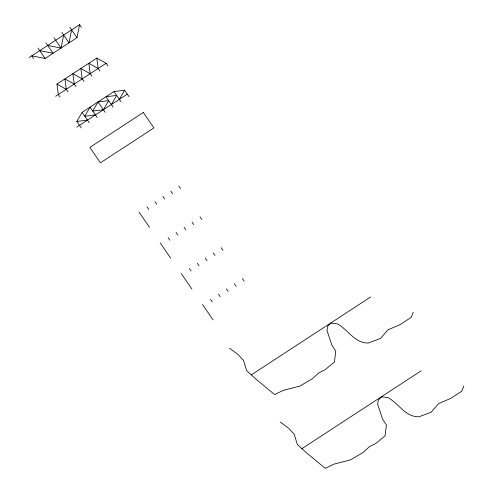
<?xml version="1.0" encoding="UTF-8"?>
<svg xmlns="http://www.w3.org/2000/svg" width="493" height="493" viewBox="0 0 493 493"><rect width="100%" height="100%" fill="white"/><g stroke="black" fill="none" stroke-linecap="round" stroke-linejoin="round"><path stroke-width="0.74" d="M47.722 45.455L61.046 48.049L63.659 35.052M71.627 29.851L69.014 42.854L61.871 32.452M33.573 58.451L31.792 55.851L45.116 58.451L76.982 37.653L79.595 24.65L81.382 27.251M413.22 312.26L411.211 317.356L400.137 324.585L387.936 329.848L380.491 338.438L368.425 343.011C354.658 343.424 348.231 329.681 337.341 323.821L331.08 323.069L327.666 326.267L326.995 330.476L331.912 345.273L335.77 351.238L334.433 362.078L325.201 369.676L318.959 372.751L312.47 378.679L299.787 386.142L283.087 390.419L274.65 394.579L255.602 378.834L246.703 370.662L243.542 360.463L237.971 354.424L229.528 348.212M463.864 386.031L461.861 391.128L450.781 398.356L438.579 403.625L431.141 412.21L419.068 416.782C405.301 417.201 398.874 403.453 387.991 397.592L381.73 396.847L378.316 400.045L377.638 404.248L382.556 419.044L386.42 425.009L385.082 435.855L375.851 443.447L369.608 446.522L363.113 452.451L350.431 459.914L333.736 464.196L325.3 468.35L306.252 452.605L297.347 444.44L294.192 434.241L288.615 428.201L280.178 421.983M81.277 127.94L76.816 121.438L82.109 112.336L113.975 91.538L124.618 90.237L129.086 96.739M98.039 101.94L92.752 111.036L103.394 109.736L108.688 100.64L98.039 101.94L105.182 112.336M111.363 104.534L116.65 95.439L106.007 96.739L113.15 107.135M119.331 99.339L124.618 90.237M29.136 57.589L79.595 24.65M60.103 97.096L58.322 94.496L56.948 84.093L96.782 58.094L106.124 63.295L107.912 65.896M55.666 96.227L106.124 63.295M76.84 127.071L127.299 94.138M251.294 374.877L370.563 297.026M301.938 448.648L421.207 370.798M95.426 114.937L84.784 116.237L90.071 107.135L97.213 117.537M76.816 121.438L87.464 120.138M39.76 50.65L53.078 53.25L45.941 42.854M99.943 71.097L98.156 68.496L88.82 63.295L90.188 73.697L91.975 76.292M90.188 73.697L80.852 68.496L82.22 78.892L84.007 81.493M82.22 78.892L72.884 73.697L74.252 84.093L76.039 86.694M74.252 84.093L64.916 78.892L66.29 89.295L68.071 91.895M56.948 84.093L66.29 89.295M69.84 27.251L76.982 37.653M113.975 91.538L121.118 101.94M178.817 185.99L180.604 188.591M199.992 216.834L201.779 219.434M221.166 247.677L222.953 250.278M242.34 278.52L244.127 281.121M170.849 191.192L172.636 193.792M192.024 222.035L193.811 224.635M213.198 252.878L214.985 255.479M234.372 283.721L236.159 286.316M53.91 37.653L61.046 48.049M162.887 196.393L164.668 198.987M184.062 227.236L185.843 229.83M205.236 258.073L207.017 260.674M226.41 288.916L228.191 291.517M154.919 201.588L156.7 204.188M176.093 232.431L177.874 235.032M197.268 263.274L199.049 265.875M218.442 294.118L220.223 296.718M37.973 48.049L45.116 58.451M82.109 112.336L89.245 122.739M146.951 206.789L148.732 209.389M168.125 237.632L169.906 240.233M189.3 268.475L191.081 271.076M210.474 299.319L212.255 301.919M138.983 211.99L149.564 227.402M160.157 242.833L170.738 258.246M181.332 273.677L191.913 289.089M202.506 304.52L213.087 319.932M96.782 58.094L98.156 68.496M143.34 112.478L89.849 147.395L100.436 162.813L153.927 127.903L143.34 112.478"/></g></svg>
